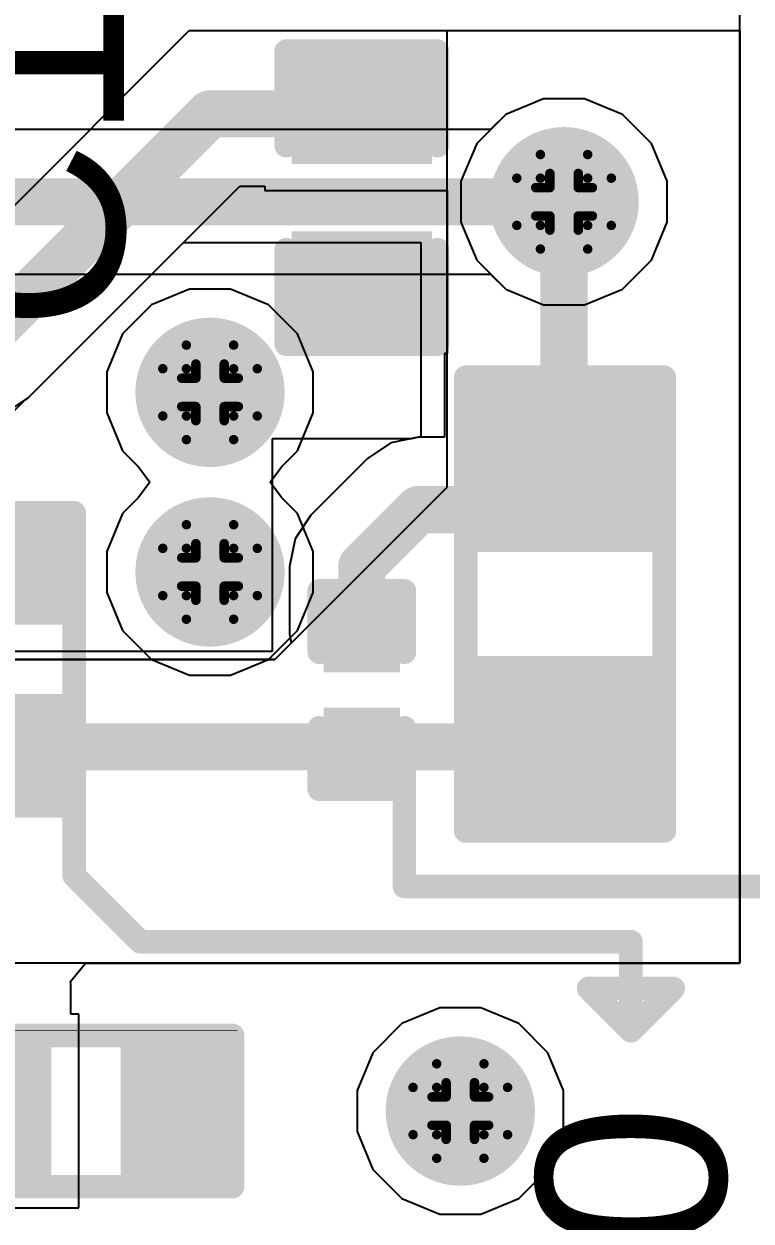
# Model space of a CAD drawing. Header units: inches. Extents: x -7 to 5163, y -3 to 5149.
# Drawn here: x 30.9 to 34.81, y 128.51 to 134.94 of the extents above; entities that cross this region are included whole.
import ezdxf

# ---------------------------------------------------------------- set-up
doc = ezdxf.new("R2010")
doc.units = ezdxf.units.IN
for name, color, linetype in [('Bottom Layer', 5, 'Continuous'), ('Bottom Solder', 6, 'Continuous'), ('Drill Drawing', 1, 'Continuous'), ('GND', 76, 'Continuous'), ('PWR', 16, 'Continuous'), ('Top Layer', 1, 'Continuous'), ('Top Overlay', 2, 'Continuous'), ('Top Paste', 8, 'Continuous'), ('Top Solder', 216, 'Continuous'), ('Via Holes', 16, 'Continuous')]:
    doc.layers.add(name, color=color, linetype=linetype)
doc.styles.add('Arial', font='', dxfattribs={"height": 0.2})
doc.styles.get('Arial').set_extended_font_data('Arial')

# ---------------------------------------------------------------- blocks, each defined once
blk = doc.blocks.new('R___0402_13')
at = {"layer": 'Top Layer'}
for points in [[(-0.6985, -0.3175), (-0.6985, 0.3175), (-0.2413, 0.3175), (-0.2413, -0.3175)], [(0.2413, -0.3175), (0.2413, 0.3175), (0.6985, 0.3175), (0.6985, -0.3175)]]:
    blk.add_hatch(color=1, dxfattribs=at).paths.add_polyline_path(points)
at = {"layer": 'Top Paste'}
for points in [[(-0.6985, -0.3175), (-0.6985, 0.3175), (-0.2413, 0.3175), (-0.2413, -0.3175)], [(0.2413, -0.3175), (0.2413, 0.3175), (0.6985, 0.3175), (0.6985, -0.3175)]]:
    blk.add_hatch(color=8, dxfattribs=at).paths.add_polyline_path(points)
at = {"layer": 'Top Solder'}
for points in [[(-0.7535, -0.3725), (-0.7535, 0.3725), (-0.1863, 0.3725), (-0.1863, -0.3725)], [(0.1863, -0.3725), (0.1863, 0.3725), (0.7535, 0.3725), (0.7535, -0.3725)]]:
    blk.add_hatch(color=216, dxfattribs=at).paths.add_polyline_path(points)
at = {"layer": 'Top Overlay'}
for points, const_width in [([(-0.7874, 0.4064), (-0.7874, -0.4064)], 0.127), ([(0.7874, 0.4064), (-0.7874, 0.4064)], 0.127), ([(0.7874, 0.4064), (0.7874, -0.4064)], 0.127), ([(0.7874, -0.4064), (-0.7874, -0.4064)], 0.127), ([(0.8128, -0.4318), (-0.8128, -0.4318)], 0.00323)]:
    blk.add_lwpolyline(points, dxfattribs=dict(at, const_width=const_width))
for points, const_width in [([(-0.8191, 0.4064, 1), (-0.7556, 0.4064, 1)], 0.0635), ([(-0.8191, 0.4064, 1), (-0.7556, 0.4064, 1)], 0.0635), ([(0.7556, 0.4064, 1), (0.8191, 0.4064, 1)], 0.0635), ([(0.7556, 0.4064, 1), (0.8191, 0.4064, 1)], 0.0635), ([(-0.8191, -0.4064, 1), (-0.7556, -0.4064, 1)], 0.0635), ([(-0.8191, -0.4064, 1), (-0.7556, -0.4064, 1)], 0.0635), ([(0.7556, -0.4064, 1), (0.8191, -0.4064, 1)], 0.0635), ([(0.7556, -0.4064, 1), (0.8191, -0.4064, 1)], 0.0635), ([(-0.8136, -0.4318, 1), (-0.812, -0.4318, 1)], 0.00161), ([(0.812, -0.4318, 1), (0.8136, -0.4318, 1)], 0.00161)]:
    blk.add_lwpolyline(points, format="xyb", close=True, dxfattribs=dict(at, const_width=const_width))
blk = doc.blocks.new('R___0402_14')
at = {"layer": 'Top Layer'}
for points in [[(-0.6985, -0.3175), (-0.6985, 0.3175), (-0.2413, 0.3175), (-0.2413, -0.3175)], [(0.2413, -0.3175), (0.2413, 0.3175), (0.6985, 0.3175), (0.6985, -0.3175)]]:
    blk.add_hatch(color=1, dxfattribs=at).paths.add_polyline_path(points)
at = {"layer": 'Top Paste'}
for points in [[(-0.6985, -0.3175), (-0.6985, 0.3175), (-0.2413, 0.3175), (-0.2413, -0.3175)], [(0.2413, -0.3175), (0.2413, 0.3175), (0.6985, 0.3175), (0.6985, -0.3175)]]:
    blk.add_hatch(color=8, dxfattribs=at).paths.add_polyline_path(points)
at = {"layer": 'Top Solder'}
for points in [[(-0.7535, -0.3725), (-0.7535, 0.3725), (-0.1863, 0.3725), (-0.1863, -0.3725)], [(0.1863, -0.3725), (0.1863, 0.3725), (0.7535, 0.3725), (0.7535, -0.3725)]]:
    blk.add_hatch(color=216, dxfattribs=at).paths.add_polyline_path(points)
at = {"layer": 'Top Overlay'}
for points, const_width in [([(-0.7874, -0.4064), (-0.7874, 0.4064)], 0.127), ([(0.7874, 0.4064), (-0.7874, 0.4064)], 0.127), ([(0.7874, -0.4064), (0.7874, 0.4064)], 0.127), ([(0.7874, -0.4064), (-0.7874, -0.4064)], 0.127), ([(0.8128, -0.4318), (-0.8128, -0.4318)], 0.00323)]:
    blk.add_lwpolyline(points, dxfattribs=dict(at, const_width=const_width))
for points, const_width in [([(-0.8191, 0.4064, 1), (-0.7556, 0.4064, 1)], 0.0635), ([(-0.8191, 0.4064, 1), (-0.7556, 0.4064, 1)], 0.0635), ([(0.7556, 0.4064, 1), (0.8191, 0.4064, 1)], 0.0635), ([(0.7556, 0.4064, 1), (0.8191, 0.4064, 1)], 0.0635), ([(-0.8191, -0.4064, 1), (-0.7556, -0.4064, 1)], 0.0635), ([(-0.8191, -0.4064, 1), (-0.7556, -0.4064, 1)], 0.0635), ([(0.7556, -0.4064, 1), (0.8191, -0.4064, 1)], 0.0635), ([(0.7556, -0.4064, 1), (0.8191, -0.4064, 1)], 0.0635), ([(-0.8136, -0.4318, 1), (-0.812, -0.4318, 1)], 0.00161), ([(0.812, -0.4318, 1), (0.8136, -0.4318, 1)], 0.00161)]:
    blk.add_lwpolyline(points, format="xyb", close=True, dxfattribs=dict(at, const_width=const_width))
blk = doc.blocks.new('R___0603_15')
at = {"layer": 'Top Layer'}
for points in [[(-0.381, 0.4445), (-0.381, -0.4445), (-1.143, -0.4445), (-1.143, 0.4445)], [(1.143, 0.4445), (1.143, -0.4445), (0.381, -0.4445), (0.381, 0.4445)]]:
    blk.add_hatch(color=1, dxfattribs=at).paths.add_polyline_path(points)
at = {"layer": 'Top Paste'}
for points in [[(-0.381, 0.4445), (-0.381, -0.4445), (-1.143, -0.4445), (-1.143, 0.4445)], [(1.143, 0.4445), (1.143, -0.4445), (0.381, -0.4445), (0.381, 0.4445)]]:
    blk.add_hatch(color=8, dxfattribs=at).paths.add_polyline_path(points)
at = {"layer": 'Top Solder'}
for points in [[(-0.2794, 0.5461), (-0.2794, -0.5461), (-1.2446, -0.5461), (-1.2446, 0.5461)], [(1.2446, 0.5461), (1.2446, -0.5461), (0.2794, -0.5461), (0.2794, 0.5461)]]:
    blk.add_hatch(color=216, dxfattribs=at).paths.add_polyline_path(points)
at = {"layer": 'Top Overlay', "const_width": 0.127}
for points in [[(-1.2192, 0.5334), (1.2192, 0.5334)], [(-1.2192, 0.5334), (-1.2192, -0.5334)], [(1.2192, 0.5334), (1.2192, -0.5334)], [(-1.2192, -0.5334), (1.2192, -0.5334)]]:
    blk.add_lwpolyline(points, dxfattribs=at)
at = {"layer": 'Top Overlay', "const_width": 0.0635}
for points in [[(-1.25095, 0.5334, 1), (-1.18745, 0.5334, 1)], [(-1.25095, 0.5334, 1), (-1.18745, 0.5334, 1)], [(1.18745, 0.5334, 1), (1.25095, 0.5334, 1)], [(1.18745, 0.5334, 1), (1.25095, 0.5334, 1)], [(-1.25095, -0.5334, 1), (-1.18745, -0.5334, 1)], [(-1.25095, -0.5334, 1), (-1.18745, -0.5334, 1)], [(1.18745, -0.5334, 1), (1.25095, -0.5334, 1)], [(1.18745, -0.5334, 1), (1.25095, -0.5334, 1)]]:
    blk.add_lwpolyline(points, format="xyb", close=True, dxfattribs=at)
blk = doc.blocks.new('C___0402_82')
at = {"layer": 'Top Layer'}
for points in [[(-0.6985, -0.3175), (-0.6985, 0.3175), (-0.2413, 0.3175), (-0.2413, -0.3175)], [(0.2413, -0.3175), (0.2413, 0.3175), (0.6985, 0.3175), (0.6985, -0.3175)]]:
    blk.add_hatch(color=1, dxfattribs=at).paths.add_polyline_path(points)
at = {"layer": 'Top Paste'}
for points in [[(-0.6985, -0.3175), (-0.6985, 0.3175), (-0.2413, 0.3175), (-0.2413, -0.3175)], [(0.2413, -0.3175), (0.2413, 0.3175), (0.6985, 0.3175), (0.6985, -0.3175)]]:
    blk.add_hatch(color=8, dxfattribs=at).paths.add_polyline_path(points)
at = {"layer": 'Top Solder'}
for points in [[(-0.7585, -0.3775), (-0.7585, 0.3775), (-0.1813, 0.3775), (-0.1813, -0.3775)], [(0.1813, -0.3775), (0.1813, 0.3775), (0.7585, 0.3775), (0.7585, -0.3775)]]:
    blk.add_hatch(color=216, dxfattribs=at).paths.add_polyline_path(points)
at = {"layer": 'Top Overlay', "const_width": 0.127}
for points in [[(-0.7874, 0.4064), (-0.7874, -0.4064)], [(-0.7874, 0.4064), (-0.2794, 0.4064)], [(0.2794, 0.4064), (0.7874, 0.4064)], [(0.7874, 0.4064), (0.7874, -0.4064)], [(-0.7874, -0.4064), (-0.2794, -0.4064)], [(0.2794, -0.4064), (0.7874, -0.4064)]]:
    blk.add_lwpolyline(points, dxfattribs=at)
at = {"layer": 'Top Overlay', "const_width": 0.0635}
for points in [[(-0.8191, 0.4064, 1), (-0.7556, 0.4064, 1)], [(-0.8191, 0.4064, 1), (-0.7556, 0.4064, 1)], [(-0.3111, 0.4064, 1), (-0.2477, 0.4064, 1)], [(0.2477, 0.4064, 1), (0.3111, 0.4064, 1)], [(0.7556, 0.4064, 1), (0.8191, 0.4064, 1)], [(0.7556, 0.4064, 1), (0.8191, 0.4064, 1)], [(-0.8191, -0.4064, 1), (-0.7556, -0.4064, 1)], [(-0.8191, -0.4064, 1), (-0.7556, -0.4064, 1)], [(-0.3111, -0.4064, 1), (-0.2477, -0.4064, 1)], [(0.2477, -0.4064, 1), (0.3111, -0.4064, 1)], [(0.7556, -0.4064, 1), (0.8191, -0.4064, 1)], [(0.7556, -0.4064, 1), (0.8191, -0.4064, 1)]]:
    blk.add_lwpolyline(points, format="xyb", close=True, dxfattribs=at)
blk = doc.blocks.new('CAP_0201_85')
at = {"layer": 'Top Layer'}
for points in [[(-0.45, 0.15), (-0.15, 0.15), (-0.15, -0.15), (-0.45, -0.15)], [(0.15, 0.15), (0.45, 0.15), (0.45, -0.15), (0.15, -0.15)]]:
    blk.add_hatch(color=1, dxfattribs=at).paths.add_polyline_path(points)
at = {"layer": 'Top Paste'}
for points in [[(-0.45, 0.15), (-0.15, 0.15), (-0.15, -0.15), (-0.45, -0.15)], [(0.15, 0.15), (0.45, 0.15), (0.45, -0.15), (0.15, -0.15)]]:
    blk.add_hatch(color=8, dxfattribs=at).paths.add_polyline_path(points)
at = {"layer": 'Top Solder'}
for points in [[(-0.505, 0.205), (-0.095, 0.205), (-0.095, -0.205), (-0.505, -0.205)], [(0.095, 0.205), (0.505, 0.205), (0.505, -0.205), (0.095, -0.205)]]:
    blk.add_hatch(color=216, dxfattribs=at).paths.add_polyline_path(points)
at = {"layer": 'Top Overlay', "const_width": 0.127}
for points in [[(-0.5334, 0.2286), (-0.5334, -0.2286)], [(-0.5334, 0.2286), (-0.2032, 0.2286)], [(0.2032, 0.2286), (0.5334, 0.2286)], [(0.5334, 0.2286), (0.5334, -0.2286)], [(-0.5334, -0.2286), (-0.2032, -0.2286)], [(0.2032, -0.2286), (0.5334, -0.2286)]]:
    blk.add_lwpolyline(points, dxfattribs=at)
at = {"layer": 'Top Overlay', "const_width": 0.0635}
for points in [[(-0.5651, 0.2286, 1), (-0.5016, 0.2286, 1)], [(-0.5651, 0.2286, 1), (-0.5016, 0.2286, 1)], [(-0.2349, 0.2286, 1), (-0.1714, 0.2286, 1)], [(0.1714, 0.2286, 1), (0.2349, 0.2286, 1)], [(0.5016, 0.2286, 1), (0.5651, 0.2286, 1)], [(0.5016, 0.2286, 1), (0.5651, 0.2286, 1)], [(-0.5651, -0.2286, 1), (-0.5016, -0.2286, 1)], [(-0.5651, -0.2286, 1), (-0.5016, -0.2286, 1)], [(-0.2349, -0.2286, 1), (-0.1714, -0.2286, 1)], [(0.1714, -0.2286, 1), (0.2349, -0.2286, 1)], [(0.5016, -0.2286, 1), (0.5651, -0.2286, 1)], [(0.5016, -0.2286, 1), (0.5651, -0.2286, 1)]]:
    blk.add_lwpolyline(points, format="xyb", close=True, dxfattribs=at)

msp = doc.modelspace()

# ---------------------------------------------------------------- hatches: boundary and pattern name
at = {"layer": 'Bottom Layer'}
h = msp.add_hatch(color=5, dxfattribs=at)
edge = h.paths.add_edge_path()
edge.add_arc((33.8023, 133.9881), 0.3, 0, 360)
h = msp.add_hatch(color=5, dxfattribs=at)
edge = h.paths.add_edge_path()
edge.add_arc((31.8993, 132.9639), 0.3, 0, 360)
h = msp.add_hatch(color=5, dxfattribs=at)
edge = h.paths.add_edge_path()
edge.add_arc((31.8993, 131.9987), 0.3, 0, 360)
h = msp.add_hatch(color=5, dxfattribs=at)
edge = h.paths.add_edge_path()
edge.add_arc((33.2447, 129.1015), 0.3, 0, 360)
at = {"layer": 'Bottom Solder'}
h = msp.add_hatch(color=6, dxfattribs=at)
edge = h.paths.add_edge_path()
edge.add_arc((33.8023, 133.9881), 0.4016, 0, 360)
h = msp.add_hatch(color=6, dxfattribs=at)
edge = h.paths.add_edge_path()
edge.add_arc((31.8993, 132.9639), 0.4016, 0, 360)
h = msp.add_hatch(color=6, dxfattribs=at)
edge = h.paths.add_edge_path()
edge.add_arc((31.8993, 131.9987), 0.4016, 0, 360)
h = msp.add_hatch(color=6, dxfattribs=at)
edge = h.paths.add_edge_path()
edge.add_arc((33.2447, 129.1015), 0.4016, 0, 360)
at = {"layer": 'GND'}
h = msp.add_hatch(color=76, dxfattribs=at)
edge = h.paths.add_edge_path()
edge.add_arc((33.8023, 133.9881), 0.3, 0, 360)
h = msp.add_hatch(color=76, dxfattribs=at)
edge = h.paths.add_edge_path()
edge.add_arc((31.8993, 132.9639), 0.3, 0, 360)
h = msp.add_hatch(color=76, dxfattribs=at)
edge = h.paths.add_edge_path()
edge.add_arc((31.8993, 131.9987), 0.3, 0, 360)
h = msp.add_hatch(color=76, dxfattribs=at)
edge = h.paths.add_edge_path()
edge.add_arc((33.2447, 129.1015), 0.3, 0, 360)
at = {"layer": 'PWR'}
h = msp.add_hatch(color=16, dxfattribs=at)
edge = h.paths.add_edge_path()
edge.add_arc((33.8023, 133.9881), 0.3, 0, 360)
h = msp.add_hatch(color=16, dxfattribs=at)
edge = h.paths.add_edge_path()
edge.add_arc((31.8993, 132.9639), 0.3, 0, 360)
h = msp.add_hatch(color=16, dxfattribs=at)
edge = h.paths.add_edge_path()
edge.add_arc((31.8993, 131.9987), 0.3, 0, 360)
h = msp.add_hatch(color=16, dxfattribs=at)
edge = h.paths.add_edge_path()
edge.add_arc((33.2447, 129.1015), 0.3, 0, 360)
at = {"layer": 'Top Layer'}
h = msp.add_hatch(color=1, dxfattribs=at)
edge = h.paths.add_edge_path()
edge.add_arc((33.8023, 133.9881), 0.3, 0, 360)
h = msp.add_hatch(color=1, dxfattribs=at)
edge = h.paths.add_edge_path()
edge.add_arc((31.8993, 132.9639), 0.3, 0, 360)
h = msp.add_hatch(color=1, dxfattribs=at)
edge = h.paths.add_edge_path()
edge.add_arc((31.8993, 131.9987), 0.3, 0, 360)
h = msp.add_hatch(color=1, dxfattribs=at)
edge = h.paths.add_edge_path()
edge.add_arc((33.2447, 129.1015), 0.3, 0, 360)
at = {"layer": 'Top Solder'}
h = msp.add_hatch(color=216, dxfattribs=at)
edge = h.paths.add_edge_path()
edge.add_arc((33.8023, 133.9881), 0.4016, 0, 360)
h = msp.add_hatch(color=216, dxfattribs=at)
edge = h.paths.add_edge_path()
edge.add_arc((31.8993, 132.9639), 0.4016, 0, 360)
h = msp.add_hatch(color=216, dxfattribs=at)
edge = h.paths.add_edge_path()
edge.add_arc((31.8993, 131.9987), 0.4016, 0, 360)
h = msp.add_hatch(color=216, dxfattribs=at)
edge = h.paths.add_edge_path()
edge.add_arc((33.2447, 129.1015), 0.4016, 0, 360)
at = {"layer": 'Via Holes'}
h = msp.add_hatch(color=7, dxfattribs=at)
edge = h.paths.add_edge_path()
edge.add_arc((33.8023, 133.9881), 0.15, 0, 360)
h = msp.add_hatch(color=7, dxfattribs=at)
edge = h.paths.add_edge_path()
edge.add_arc((31.8993, 132.9639), 0.15, 0, 360)
h = msp.add_hatch(color=7, dxfattribs=at)
edge = h.paths.add_edge_path()
edge.add_arc((31.8993, 131.9987), 0.15, 0, 360)
h = msp.add_hatch(color=7, dxfattribs=at)
edge = h.paths.add_edge_path()
edge.add_arc((33.2447, 129.1015), 0.15, 0, 360)

# ---------------------------------------------------------------- linework, layer by layer
at = {"layer": 'Bottom Layer'}
for p, q in [((33.6921, 134.5421), (33.4885, 134.4578)), ((33.9125, 134.5421), (33.6921, 134.5421)), ((34.1161, 134.4578), (33.9125, 134.5421)), ((33.4885, 134.4578), (33.4073, 134.3766)), ((34.272, 134.3019), (34.1161, 134.4578)), ((33.4073, 134.3766), (29.0122, 134.3766)), ((34.3563, 134.0983), (34.272, 134.3019)), ((34.3563, 133.8779), (34.3563, 134.0983)), ((34.272, 133.6743), (34.3563, 133.8779)), ((34.1161, 133.5185), (34.272, 133.6743)), ((28.8513, 133.5997), (33.4073, 133.5997)), ((33.4073, 133.5997), (33.4885, 133.5185)), ((33.4885, 133.5185), (33.6921, 133.4341)), ((33.9125, 133.4341), (34.1161, 133.5185)), ((33.6921, 133.4341), (33.9125, 133.4341))]:
    msp.add_line(p, q, dxfattribs=at)
at = {"layer": 'Bottom Layer', "const_width": 0.254}
msp.add_lwpolyline([(28.8513, 133.9881), (33.8023, 133.9881)], dxfattribs=at)
at = {"layer": 'Bottom Layer', "const_width": 0.127}
msp.add_lwpolyline([(33.7388, 133.9881, 1), (33.8658, 133.9881, 1)], format="xyb", close=True, dxfattribs=at)
at = {"layer": 'Drill Drawing', "const_width": 0.0508}
for points in [[(33.6753, 134.1151), (33.6753, 134.2421)], [(33.6753, 134.2421), (33.9293, 134.2421)], [(33.9293, 134.1151), (33.9293, 134.2421)], [(33.7261, 134.0643), (33.7261, 134.1405)], [(33.7261, 134.1405), (33.8785, 134.1405)], [(33.8785, 134.0643), (33.8785, 134.1405)], [(33.5483, 133.8611), (33.5483, 134.1151)], [(33.5483, 134.1151), (33.6753, 134.1151)], [(33.6499, 133.9119), (33.6499, 134.0643)], [(33.6499, 134.0643), (33.7261, 134.0643)], [(33.8785, 134.0643), (33.9547, 134.0643)], [(33.9293, 134.1151), (34.0563, 134.1151)], [(33.9547, 133.9119), (33.9547, 134.0643)], [(34.0563, 133.8611), (34.0563, 134.1151)], [(33.5483, 133.8611), (33.6753, 133.8611)], [(33.6499, 133.9119), (33.7261, 133.9119)], [(33.6753, 133.7341), (33.6753, 133.8611)], [(33.7261, 133.8357), (33.7261, 133.9119)], [(33.8785, 133.9119), (33.9547, 133.9119)], [(33.8785, 133.8357), (33.8785, 133.9119)], [(33.9293, 133.8611), (34.0563, 133.8611)], [(33.9293, 133.7341), (33.9293, 133.8611)], [(33.7261, 133.8357), (33.8785, 133.8357)], [(33.6753, 133.7341), (33.9293, 133.7341)], [(31.7723, 133.0909), (31.7723, 133.2179)], [(31.7723, 133.2179), (32.0263, 133.2179)], [(32.0263, 133.0909), (32.0263, 133.2179)], [(31.6453, 132.8369), (31.6453, 133.0909)], [(31.6453, 133.0909), (31.7723, 133.0909)], [(31.8231, 133.0401), (31.8231, 133.1163)], [(31.8231, 133.1163), (31.9755, 133.1163)], [(31.9755, 133.0401), (31.9755, 133.1163)], [(32.0263, 133.0909), (32.1533, 133.0909)], [(32.1533, 132.8369), (32.1533, 133.0909)], [(31.7469, 132.8877), (31.7469, 133.0401)], [(31.7469, 133.0401), (31.8231, 133.0401)], [(31.9755, 133.0401), (32.0517, 133.0401)], [(32.0517, 132.8877), (32.0517, 133.0401)], [(31.6453, 132.8369), (31.7723, 132.8369)], [(31.7469, 132.8877), (31.8231, 132.8877)], [(31.7723, 132.7099), (31.7723, 132.8369)], [(31.8231, 132.8115), (31.8231, 132.8877)], [(31.9755, 132.8877), (32.0517, 132.8877)], [(31.9755, 132.8115), (31.9755, 132.8877)], [(32.0263, 132.8369), (32.1533, 132.8369)], [(32.0263, 132.7099), (32.0263, 132.8369)], [(31.8231, 132.8115), (31.9755, 132.8115)], [(31.7723, 132.7099), (32.0263, 132.7099)], [(31.7723, 132.1257), (31.7723, 132.2527)], [(31.7723, 132.2527), (32.0263, 132.2527)], [(32.0263, 132.1257), (32.0263, 132.2527)], [(31.6453, 131.8717), (31.6453, 132.1257)], [(31.6453, 132.1257), (31.7723, 132.1257)], [(31.8231, 132.0749), (31.8231, 132.1511)], [(31.8231, 132.1511), (31.9755, 132.1511)], [(31.9755, 132.0749), (31.9755, 132.1511)], [(32.0263, 132.1257), (32.1533, 132.1257)], [(32.1533, 131.8717), (32.1533, 132.1257)], [(31.7469, 131.9225), (31.7469, 132.0749)], [(31.7469, 132.0749), (31.8231, 132.0749)], [(31.9755, 132.0749), (32.0517, 132.0749)], [(32.0517, 131.9225), (32.0517, 132.0749)], [(31.6453, 131.8717), (31.7723, 131.8717)], [(31.7469, 131.9225), (31.8231, 131.9225)], [(31.7723, 131.7447), (31.7723, 131.8717)], [(31.8231, 131.8463), (31.8231, 131.9225)], [(31.9755, 131.9225), (32.0517, 131.9225)], [(31.9755, 131.8463), (31.9755, 131.9225)], [(32.0263, 131.8717), (32.1533, 131.8717)], [(32.0263, 131.7447), (32.0263, 131.8717)], [(31.8231, 131.8463), (31.9755, 131.8463)], [(31.7723, 131.7447), (32.0263, 131.7447)], [(33.1177, 129.2285), (33.1177, 129.3555)], [(33.1177, 129.3555), (33.3717, 129.3555)], [(33.3717, 129.2285), (33.3717, 129.3555)], [(32.9907, 128.9745), (32.9907, 129.2285)], [(32.9907, 129.2285), (33.1177, 129.2285)], [(33.1685, 129.1777), (33.1685, 129.2539)], [(33.1685, 129.2539), (33.3209, 129.2539)], [(33.3209, 129.1777), (33.3209, 129.2539)], [(33.3717, 129.2285), (33.4987, 129.2285)], [(33.4987, 128.9745), (33.4987, 129.2285)], [(33.0923, 129.0253), (33.0923, 129.1777)], [(33.0923, 129.1777), (33.1685, 129.1777)], [(33.3209, 129.1777), (33.3971, 129.1777)], [(33.3971, 129.0253), (33.3971, 129.1777)], [(32.9907, 128.9745), (33.1177, 128.9745)], [(33.0923, 129.0253), (33.1685, 129.0253)], [(33.1177, 128.8475), (33.1177, 128.9745)], [(33.1685, 128.9491), (33.1685, 129.0253)], [(33.3209, 129.0253), (33.3971, 129.0253)], [(33.3209, 128.9491), (33.3209, 129.0253)], [(33.3717, 128.9745), (33.4987, 128.9745)], [(33.3717, 128.8475), (33.3717, 128.9745)], [(33.1685, 128.9491), (33.3209, 128.9491)], [(33.1177, 128.8475), (33.3717, 128.8475)]]:
    msp.add_lwpolyline(points, dxfattribs=at)
at = {"layer": 'Drill Drawing', "const_width": 0.0254}
for points in [[(33.6626, 134.2421, 1), (33.688, 134.2421, 1)], [(33.6626, 134.2421, 1), (33.688, 134.2421, 1)], [(33.9166, 134.2421, 1), (33.942, 134.2421, 1)], [(33.9166, 134.2421, 1), (33.942, 134.2421, 1)], [(33.7134, 134.1405, 1), (33.7388, 134.1405, 1)], [(33.7134, 134.1405, 1), (33.7388, 134.1405, 1)], [(33.8658, 134.1405, 1), (33.8912, 134.1405, 1)], [(33.8658, 134.1405, 1), (33.8912, 134.1405, 1)], [(33.5356, 134.1151, 1), (33.561, 134.1151, 1)], [(33.5356, 134.1151, 1), (33.561, 134.1151, 1)], [(33.6372, 134.0643, 1), (33.6626, 134.0643, 1)], [(33.6372, 134.0643, 1), (33.6626, 134.0643, 1)], [(33.6626, 134.1151, 1), (33.688, 134.1151, 1)], [(33.6626, 134.1151, 1), (33.688, 134.1151, 1)], [(33.7134, 134.0643, 1), (33.7388, 134.0643, 1)], [(33.7134, 134.0643, 1), (33.7388, 134.0643, 1)], [(33.8658, 134.0643, 1), (33.8912, 134.0643, 1)], [(33.8658, 134.0643, 1), (33.8912, 134.0643, 1)], [(33.9166, 134.1151, 1), (33.942, 134.1151, 1)], [(33.9166, 134.1151, 1), (33.942, 134.1151, 1)], [(33.942, 134.0643, 1), (33.9674, 134.0643, 1)], [(33.942, 134.0643, 1), (33.9674, 134.0643, 1)], [(34.0436, 134.1151, 1), (34.069, 134.1151, 1)], [(34.0436, 134.1151, 1), (34.069, 134.1151, 1)], [(33.5356, 133.8611, 1), (33.561, 133.8611, 1)], [(33.5356, 133.8611, 1), (33.561, 133.8611, 1)], [(33.6372, 133.9119, 1), (33.6626, 133.9119, 1)], [(33.6372, 133.9119, 1), (33.6626, 133.9119, 1)], [(33.6626, 133.8611, 1), (33.688, 133.8611, 1)], [(33.6626, 133.8611, 1), (33.688, 133.8611, 1)], [(33.7134, 133.9119, 1), (33.7388, 133.9119, 1)], [(33.7134, 133.9119, 1), (33.7388, 133.9119, 1)], [(33.8658, 133.9119, 1), (33.8912, 133.9119, 1)], [(33.8658, 133.9119, 1), (33.8912, 133.9119, 1)], [(33.9166, 133.8611, 1), (33.942, 133.8611, 1)], [(33.9166, 133.8611, 1), (33.942, 133.8611, 1)], [(33.942, 133.9119, 1), (33.9674, 133.9119, 1)], [(33.942, 133.9119, 1), (33.9674, 133.9119, 1)], [(34.0436, 133.8611, 1), (34.069, 133.8611, 1)], [(34.0436, 133.8611, 1), (34.069, 133.8611, 1)], [(33.7134, 133.8357, 1), (33.7388, 133.8357, 1)], [(33.7134, 133.8357, 1), (33.7388, 133.8357, 1)], [(33.8658, 133.8357, 1), (33.8912, 133.8357, 1)], [(33.8658, 133.8357, 1), (33.8912, 133.8357, 1)], [(33.6626, 133.7341, 1), (33.688, 133.7341, 1)], [(33.6626, 133.7341, 1), (33.688, 133.7341, 1)], [(33.9166, 133.7341, 1), (33.942, 133.7341, 1)], [(33.9166, 133.7341, 1), (33.942, 133.7341, 1)], [(31.7596, 133.2179, 1), (31.785, 133.2179, 1)], [(31.7596, 133.2179, 1), (31.785, 133.2179, 1)], [(32.0136, 133.2179, 1), (32.039, 133.2179, 1)], [(32.0136, 133.2179, 1), (32.039, 133.2179, 1)], [(31.6326, 133.0909, 1), (31.658, 133.0909, 1)], [(31.6326, 133.0909, 1), (31.658, 133.0909, 1)], [(31.7596, 133.0909, 1), (31.785, 133.0909, 1)], [(31.7596, 133.0909, 1), (31.785, 133.0909, 1)], [(31.8104, 133.1163, 1), (31.8358, 133.1163, 1)], [(31.8104, 133.1163, 1), (31.8358, 133.1163, 1)], [(31.9628, 133.1163, 1), (31.9882, 133.1163, 1)], [(31.9628, 133.1163, 1), (31.9882, 133.1163, 1)], [(32.0136, 133.0909, 1), (32.039, 133.0909, 1)], [(32.0136, 133.0909, 1), (32.039, 133.0909, 1)], [(32.1406, 133.0909, 1), (32.166, 133.0909, 1)], [(32.1406, 133.0909, 1), (32.166, 133.0909, 1)], [(31.7342, 133.0401, 1), (31.7596, 133.0401, 1)], [(31.7342, 133.0401, 1), (31.7596, 133.0401, 1)], [(31.8104, 133.0401, 1), (31.8358, 133.0401, 1)], [(31.8104, 133.0401, 1), (31.8358, 133.0401, 1)], [(31.9628, 133.0401, 1), (31.9882, 133.0401, 1)], [(31.9628, 133.0401, 1), (31.9882, 133.0401, 1)], [(32.039, 133.0401, 1), (32.0644, 133.0401, 1)], [(32.039, 133.0401, 1), (32.0644, 133.0401, 1)], [(31.6326, 132.8369, 1), (31.658, 132.8369, 1)], [(31.6326, 132.8369, 1), (31.658, 132.8369, 1)], [(31.7342, 132.8877, 1), (31.7596, 132.8877, 1)], [(31.7342, 132.8877, 1), (31.7596, 132.8877, 1)], [(31.7596, 132.8369, 1), (31.785, 132.8369, 1)], [(31.7596, 132.8369, 1), (31.785, 132.8369, 1)], [(31.8104, 132.8877, 1), (31.8358, 132.8877, 1)], [(31.8104, 132.8877, 1), (31.8358, 132.8877, 1)], [(31.9628, 132.8877, 1), (31.9882, 132.8877, 1)], [(31.9628, 132.8877, 1), (31.9882, 132.8877, 1)], [(32.0136, 132.8369, 1), (32.039, 132.8369, 1)], [(32.0136, 132.8369, 1), (32.039, 132.8369, 1)], [(32.039, 132.8877, 1), (32.0644, 132.8877, 1)], [(32.039, 132.8877, 1), (32.0644, 132.8877, 1)], [(32.1406, 132.8369, 1), (32.166, 132.8369, 1)], [(32.1406, 132.8369, 1), (32.166, 132.8369, 1)], [(31.8104, 132.8115, 1), (31.8358, 132.8115, 1)], [(31.8104, 132.8115, 1), (31.8358, 132.8115, 1)], [(31.9628, 132.8115, 1), (31.9882, 132.8115, 1)], [(31.9628, 132.8115, 1), (31.9882, 132.8115, 1)], [(31.7596, 132.7099, 1), (31.785, 132.7099, 1)], [(31.7596, 132.7099, 1), (31.785, 132.7099, 1)], [(32.0136, 132.7099, 1), (32.039, 132.7099, 1)], [(32.0136, 132.7099, 1), (32.039, 132.7099, 1)], [(31.7596, 132.2527, 1), (31.785, 132.2527, 1)], [(31.7596, 132.2527, 1), (31.785, 132.2527, 1)], [(32.0136, 132.2527, 1), (32.039, 132.2527, 1)], [(32.0136, 132.2527, 1), (32.039, 132.2527, 1)], [(31.6326, 132.1257, 1), (31.658, 132.1257, 1)], [(31.6326, 132.1257, 1), (31.658, 132.1257, 1)], [(31.7596, 132.1257, 1), (31.785, 132.1257, 1)], [(31.7596, 132.1257, 1), (31.785, 132.1257, 1)], [(31.8104, 132.1511, 1), (31.8358, 132.1511, 1)], [(31.8104, 132.1511, 1), (31.8358, 132.1511, 1)], [(31.9628, 132.1511, 1), (31.9882, 132.1511, 1)], [(31.9628, 132.1511, 1), (31.9882, 132.1511, 1)], [(32.0136, 132.1257, 1), (32.039, 132.1257, 1)], [(32.0136, 132.1257, 1), (32.039, 132.1257, 1)], [(32.1406, 132.1257, 1), (32.166, 132.1257, 1)], [(32.1406, 132.1257, 1), (32.166, 132.1257, 1)], [(31.7342, 132.0749, 1), (31.7596, 132.0749, 1)], [(31.7342, 132.0749, 1), (31.7596, 132.0749, 1)], [(31.8104, 132.0749, 1), (31.8358, 132.0749, 1)], [(31.8104, 132.0749, 1), (31.8358, 132.0749, 1)], [(31.9628, 132.0749, 1), (31.9882, 132.0749, 1)], [(31.9628, 132.0749, 1), (31.9882, 132.0749, 1)], [(32.039, 132.0749, 1), (32.0644, 132.0749, 1)], [(32.039, 132.0749, 1), (32.0644, 132.0749, 1)], [(31.6326, 131.8717, 1), (31.658, 131.8717, 1)], [(31.6326, 131.8717, 1), (31.658, 131.8717, 1)], [(31.7342, 131.9225, 1), (31.7596, 131.9225, 1)], [(31.7342, 131.9225, 1), (31.7596, 131.9225, 1)], [(31.7596, 131.8717, 1), (31.785, 131.8717, 1)], [(31.7596, 131.8717, 1), (31.785, 131.8717, 1)], [(31.8104, 131.9225, 1), (31.8358, 131.9225, 1)], [(31.8104, 131.9225, 1), (31.8358, 131.9225, 1)], [(31.9628, 131.9225, 1), (31.9882, 131.9225, 1)], [(31.9628, 131.9225, 1), (31.9882, 131.9225, 1)], [(32.0136, 131.8717, 1), (32.039, 131.8717, 1)], [(32.0136, 131.8717, 1), (32.039, 131.8717, 1)], [(32.039, 131.9225, 1), (32.0644, 131.9225, 1)], [(32.039, 131.9225, 1), (32.0644, 131.9225, 1)], [(32.1406, 131.8717, 1), (32.166, 131.8717, 1)], [(32.1406, 131.8717, 1), (32.166, 131.8717, 1)], [(31.8104, 131.8463, 1), (31.8358, 131.8463, 1)], [(31.8104, 131.8463, 1), (31.8358, 131.8463, 1)], [(31.9628, 131.8463, 1), (31.9882, 131.8463, 1)], [(31.9628, 131.8463, 1), (31.9882, 131.8463, 1)], [(31.7596, 131.7447, 1), (31.785, 131.7447, 1)], [(31.7596, 131.7447, 1), (31.785, 131.7447, 1)], [(32.0136, 131.7447, 1), (32.039, 131.7447, 1)], [(32.0136, 131.7447, 1), (32.039, 131.7447, 1)], [(33.105, 129.3555, 1), (33.1304, 129.3555, 1)], [(33.105, 129.3555, 1), (33.1304, 129.3555, 1)], [(33.359, 129.3555, 1), (33.3844, 129.3555, 1)], [(33.359, 129.3555, 1), (33.3844, 129.3555, 1)], [(32.978, 129.2285, 1), (33.0034, 129.2285, 1)], [(32.978, 129.2285, 1), (33.0034, 129.2285, 1)], [(33.105, 129.2285, 1), (33.1304, 129.2285, 1)], [(33.105, 129.2285, 1), (33.1304, 129.2285, 1)], [(33.1558, 129.2539, 1), (33.1812, 129.2539, 1)], [(33.1558, 129.2539, 1), (33.1812, 129.2539, 1)], [(33.3082, 129.2539, 1), (33.3336, 129.2539, 1)], [(33.3082, 129.2539, 1), (33.3336, 129.2539, 1)], [(33.359, 129.2285, 1), (33.3844, 129.2285, 1)], [(33.359, 129.2285, 1), (33.3844, 129.2285, 1)], [(33.486, 129.2285, 1), (33.5114, 129.2285, 1)], [(33.486, 129.2285, 1), (33.5114, 129.2285, 1)], [(33.0796, 129.1777, 1), (33.105, 129.1777, 1)], [(33.0796, 129.1777, 1), (33.105, 129.1777, 1)], [(33.1558, 129.1777, 1), (33.1812, 129.1777, 1)], [(33.1558, 129.1777, 1), (33.1812, 129.1777, 1)], [(33.3082, 129.1777, 1), (33.3336, 129.1777, 1)], [(33.3082, 129.1777, 1), (33.3336, 129.1777, 1)], [(33.3844, 129.1777, 1), (33.4098, 129.1777, 1)], [(33.3844, 129.1777, 1), (33.4098, 129.1777, 1)], [(32.978, 128.9745, 1), (33.0034, 128.9745, 1)], [(32.978, 128.9745, 1), (33.0034, 128.9745, 1)], [(33.0796, 129.0253, 1), (33.105, 129.0253, 1)], [(33.0796, 129.0253, 1), (33.105, 129.0253, 1)], [(33.105, 128.9745, 1), (33.1304, 128.9745, 1)], [(33.105, 128.9745, 1), (33.1304, 128.9745, 1)], [(33.1558, 129.0253, 1), (33.1812, 129.0253, 1)], [(33.1558, 129.0253, 1), (33.1812, 129.0253, 1)], [(33.3082, 129.0253, 1), (33.3336, 129.0253, 1)], [(33.3082, 129.0253, 1), (33.3336, 129.0253, 1)], [(33.359, 128.9745, 1), (33.3844, 128.9745, 1)], [(33.359, 128.9745, 1), (33.3844, 128.9745, 1)], [(33.3844, 129.0253, 1), (33.4098, 129.0253, 1)], [(33.3844, 129.0253, 1), (33.4098, 129.0253, 1)], [(33.486, 128.9745, 1), (33.5114, 128.9745, 1)], [(33.486, 128.9745, 1), (33.5114, 128.9745, 1)], [(33.1558, 128.9491, 1), (33.1812, 128.9491, 1)], [(33.1558, 128.9491, 1), (33.1812, 128.9491, 1)], [(33.3082, 128.9491, 1), (33.3336, 128.9491, 1)], [(33.3082, 128.9491, 1), (33.3336, 128.9491, 1)], [(33.105, 128.8475, 1), (33.1304, 128.8475, 1)], [(33.105, 128.8475, 1), (33.1304, 128.8475, 1)], [(33.359, 128.8475, 1), (33.3844, 128.8475, 1)], [(33.359, 128.8475, 1), (33.3844, 128.8475, 1)]]:
    msp.add_lwpolyline(points, format="xyb", close=True, dxfattribs=at)
at = {"layer": 'GND'}
for p, q in [((33.6921, 134.5421), (33.4885, 134.4578)), ((33.9125, 134.5421), (33.6921, 134.5421)), ((34.1161, 134.4578), (33.9125, 134.5421)), ((33.4885, 134.4578), (33.3326, 134.3019)), ((34.272, 134.3019), (34.1161, 134.4578)), ((33.3326, 134.3019), (33.2483, 134.0983)), ((34.3563, 134.0983), (34.272, 134.3019)), ((33.2483, 134.0983), (33.2483, 133.8779)), ((34.3563, 133.8779), (34.3563, 134.0983)), ((33.2483, 133.8779), (33.3326, 133.6743)), ((34.272, 133.6743), (34.3563, 133.8779)), ((33.3326, 133.6743), (33.4885, 133.5185)), ((34.1161, 133.5185), (34.272, 133.6743)), ((33.4885, 133.5185), (33.6921, 133.4341)), ((33.9125, 133.4341), (34.1161, 133.5185)), ((33.6921, 133.4341), (33.9125, 133.4341))]:
    msp.add_line(p, q, dxfattribs=at)
at = {"layer": 'PWR'}
for p, q in [((31.7891, 133.5179), (31.5855, 133.4336)), ((32.0095, 133.5179), (31.7891, 133.5179)), ((32.2131, 133.4336), (32.0095, 133.5179)), ((31.5855, 133.4336), (31.4296, 133.2777)), ((32.3689, 133.2777), (32.2131, 133.4336)), ((31.4296, 133.2777), (31.3453, 133.0741)), ((32.4533, 133.0741), (32.3689, 133.2777)), ((31.3453, 133.0741), (31.3453, 132.8537)), ((32.4533, 132.8537), (32.4533, 133.0741)), ((31.3453, 132.8537), (31.4296, 132.6501)), ((32.3689, 132.6501), (32.4533, 132.8537)), ((31.4296, 132.6501), (31.5154, 132.5643)), ((32.2831, 132.5643), (32.3689, 132.6501)), ((31.5154, 132.5643), (31.576, 132.4813)), ((32.2226, 132.4813), (32.2831, 132.5643)), ((31.576, 132.4813), (31.5154, 132.3983)), ((32.2831, 132.3983), (32.2226, 132.4813)), ((31.5154, 132.3983), (31.4296, 132.3125)), ((32.3689, 132.3125), (32.2831, 132.3983)), ((31.4296, 132.3125), (31.3453, 132.1089)), ((32.4533, 132.1089), (32.3689, 132.3125)), ((31.3453, 132.1089), (31.3453, 131.8885)), ((32.4533, 131.8885), (32.4533, 132.1089)), ((31.3453, 131.8885), (31.4296, 131.6849)), ((32.3689, 131.6849), (32.4533, 131.8885)), ((31.4296, 131.6849), (31.5855, 131.529)), ((32.2131, 131.529), (32.3689, 131.6849)), ((31.5855, 131.529), (31.7891, 131.4447)), ((32.0095, 131.4447), (32.2131, 131.529)), ((31.7891, 131.4447), (32.0095, 131.4447)), ((33.1345, 129.6555), (32.9309, 129.5712)), ((33.3549, 129.6555), (33.1345, 129.6555)), ((33.5585, 129.5712), (33.3549, 129.6555)), ((32.9309, 129.5712), (32.775, 129.4153)), ((33.7143, 129.4153), (33.5585, 129.5712)), ((32.775, 129.4153), (32.6907, 129.2117)), ((33.7987, 129.2117), (33.7143, 129.4153)), ((32.6907, 129.2117), (32.6907, 128.9913)), ((33.7987, 128.9913), (33.7987, 129.2117)), ((32.6907, 128.9913), (32.775, 128.7877)), ((33.7143, 128.7877), (33.7987, 128.9913)), ((32.775, 128.7877), (32.9309, 128.6318)), ((33.5585, 128.6318), (33.7143, 128.7877)), ((32.9309, 128.6318), (33.1345, 128.5475)), ((33.3549, 128.5475), (33.5585, 128.6318)), ((33.1345, 128.5475), (33.3549, 128.5475))]:
    msp.add_line(p, q, dxfattribs=at)
at = {"layer": 'Top Layer'}
for p, q in [((34.7472, 134.908), (34.7472, 142.8565)), ((34.7472, 134.908), (34.7472, 142.8565)), ((30.3871, 133.5089), (31.7862, 134.908)), ((31.7862, 134.908), (34.7472, 134.908)), ((33.1732, 132.4539), (33.1732, 134.908)), ((33.1732, 134.908), (34.7472, 134.908)), ((34.7472, 134.908), (34.7472, 129.8956)), ((34.7472, 129.8956), (34.7472, 134.908)), ((30.922, 132.9342), (32.0602, 134.0724)), ((32.0602, 134.0724), (32.1945, 134.0724)), ((32.1945, 134.0724), (32.1945, 134.0485)), ((32.1945, 134.0485), (33.1732, 134.0485)), ((33.1732, 134.0485), (33.1732, 133.1722)), ((30.922, 132.9342), (31.7569, 133.7691)), ((31.7569, 133.7691), (33.0327, 133.7691)), ((33.0327, 133.7691), (33.0327, 132.7225)), ((33.1732, 133.1722), (33.1597, 133.1722)), ((33.1597, 133.1722), (33.1597, 132.7225)), ((30.253, 132.2699), (30.908, 132.9249)), ((30.7959, 132.85), (30.922, 132.9342)), ((30.908, 132.9249), (30.922, 132.9342)), ((32.9827, 132.715), (32.2326, 132.715)), ((32.2326, 132.715), (32.2326, 131.5715)), ((32.8715, 132.6929), (32.7455, 132.6087)), ((33.0202, 132.7225), (32.8715, 132.6929)), ((33.0202, 132.7225), (32.9827, 132.715)), ((33.1597, 132.7225), (33.0202, 132.7225)), ((33.0327, 132.7225), (33.0202, 132.7225)), ((32.7455, 132.6087), (32.4405, 132.3037)), ((32.2481, 131.5288), (33.1732, 132.4539)), ((32.4405, 132.3037), (32.3563, 132.1777)), ((32.3563, 132.1777), (32.3267, 132.029)), ((32.3267, 132.029), (32.3267, 131.664)), ((32.3267, 131.664), (32.3361, 131.6168)), ((32.2326, 131.5715), (30.26, 131.5715)), ((32.3361, 131.6168), (32.2481, 131.5288)), ((30.2503, 131.5288), (32.2481, 131.5288)), ((32.2481, 131.5288), (30.3027, 131.5288)), ((34.7472, 129.8956), (29.0029, 129.8956)), ((31.149, 129.7974), (31.2296, 129.8956)), ((31.2296, 129.8956), (34.7472, 129.8956)), ((31.1513, 129.7859), (31.149, 129.7974)), ((31.1513, 129.6222), (31.1513, 129.7859)), ((31.1947, 129.6222), (31.1513, 129.6222)), ((31.1947, 128.5808), (31.1947, 129.6222)), ((30.3311, 128.5808), (31.1947, 128.5808))]:
    msp.add_line(p, q, dxfattribs=at)
at = {"layer": 'Top Layer', "const_width": 0.254}
for points in [[(30.6473, 133.2089), (31.8993, 134.4609)], [(31.8993, 134.4609), (32.7152, 134.4609)], [(33.8023, 132.5829), (33.8023, 133.9881)], [(33.5534, 132.334), (33.8023, 132.5829)], [(32.7152, 132.029), (33.0202, 132.334)], [(33.0202, 132.334), (33.5534, 132.334)], [(32.7152, 131.664), (32.7152, 132.029)], [(30.7629, 131.0589), (33.8023, 131.0589)], [(33.8023, 131.0589), (33.8074, 131.064)]]:
    msp.add_lwpolyline(points, dxfattribs=at)
at = {"layer": 'Top Layer', "const_width": 0.127}
for points in [[(31.8358, 134.4609, 1), (31.9628, 134.4609, 1)], [(31.8358, 134.4609, 1), (31.9628, 134.4609, 1)], [(32.6517, 134.4609, 1), (32.7787, 134.4609, 1)], [(33.7388, 133.9881, 1), (33.8658, 133.9881, 1)], [(33.7388, 132.5829, 1), (33.8658, 132.5829, 1)], [(33.7388, 132.5829, 1), (33.8658, 132.5829, 1)], [(32.9567, 132.334, 1), (33.0837, 132.334, 1)], [(32.9567, 132.334, 1), (33.0837, 132.334, 1)], [(33.4899, 132.334, 1), (33.6169, 132.334, 1)], [(33.4899, 132.334, 1), (33.6169, 132.334, 1)], [(32.6517, 132.029, 1), (32.7787, 132.029, 1)], [(32.6517, 132.029, 1), (32.7787, 132.029, 1)], [(32.6517, 131.664, 1), (32.7787, 131.664, 1)], [(33.7388, 131.0589, 1), (33.8658, 131.0589, 1)], [(33.7388, 131.0589, 1), (33.8658, 131.0589, 1)], [(33.7439, 131.064, 1), (33.8709, 131.064, 1)]]:
    msp.add_lwpolyline(points, format="xyb", close=True, dxfattribs=at)
at = {"layer": 'Top Overlay', "const_width": 0.127}
for points in [[(32.9438, 130.3089), (32.9438, 130.8306)], [(31.1693, 130.3666), (31.1693, 130.7414)], [(31.1693, 130.3666), (31.5242, 130.0116)], [(32.9438, 130.3089), (34.9314, 130.3089)], [(31.5242, 130.0116), (34.1617, 130.0116)], [(34.1617, 129.5333), (34.1617, 130.0116)], [(33.9344, 129.7606), (34.0814, 129.7606)], [(33.9344, 129.7606), (34.1617, 129.5333)], [(34.1617, 129.5333), (34.3891, 129.7606)], [(34.2421, 129.7606), (34.3891, 129.7606)]]:
    msp.add_lwpolyline(points, dxfattribs=at)
at = {"layer": 'Top Overlay', "const_width": 0.0635}
for points in [[(32.912, 130.8306, 1), (32.9755, 130.8306, 1)], [(31.1375, 130.7414, 1), (31.201, 130.7414, 1)], [(31.1375, 130.3666, 1), (31.201, 130.3666, 1)], [(31.1375, 130.3666, 1), (31.201, 130.3666, 1)], [(32.912, 130.3089, 1), (32.9755, 130.3089, 1)], [(32.912, 130.3089, 1), (32.9755, 130.3089, 1)], [(31.4925, 130.0116, 1), (31.556, 130.0116, 1)], [(31.4925, 130.0116, 1), (31.556, 130.0116, 1)], [(34.13, 130.0116, 1), (34.1935, 130.0116, 1)], [(34.13, 130.0116, 1), (34.1935, 130.0116, 1)], [(33.9027, 129.7606, 1), (33.9661, 129.7606, 1)], [(33.9027, 129.7606, 1), (33.9661, 129.7606, 1)], [(34.0496, 129.7606, 1), (34.1131, 129.7606, 1)], [(34.2104, 129.7606, 1), (34.2739, 129.7606, 1)], [(34.3573, 129.7606, 1), (34.4208, 129.7606, 1)], [(34.3573, 129.7606, 1), (34.4208, 129.7606, 1)], [(34.13, 129.5333, 1), (34.1935, 129.5333, 1)], [(34.13, 129.5333, 1), (34.1935, 129.5333, 1)], [(34.13, 129.5333, 1), (34.1935, 129.5333, 1)]]:
    msp.add_lwpolyline(points, format="xyb", close=True, dxfattribs=at)

# ---------------------------------------------------------------- block references
for name, p, rotation in [('C___0402_82', (32.7152, 134.0104), 90), ('R___0603_15', (33.8074, 131.826), 90), ('R___0402_14', (30.7629, 131.5288), 270), ('CAP_0201_85', (32.7152, 131.364), 90), ('R___0402_13', (31.2328, 129.1015), 180)]:
    msp.add_blockref(name, p, dxfattribs=dict(rotation=rotation))

# ---------------------------------------------------------------- texts
at = {"layer": 'Top Overlay', "style": 'Arial'}
for s, p in [('C11', (31.4362, 133.2911)), ('R20', (34.6708, 126.5348))]:
    msp.add_text(s, height=1.016, rotation=90, dxfattribs=at).set_placement(p)

doc.saveas('drawing.dxf')
